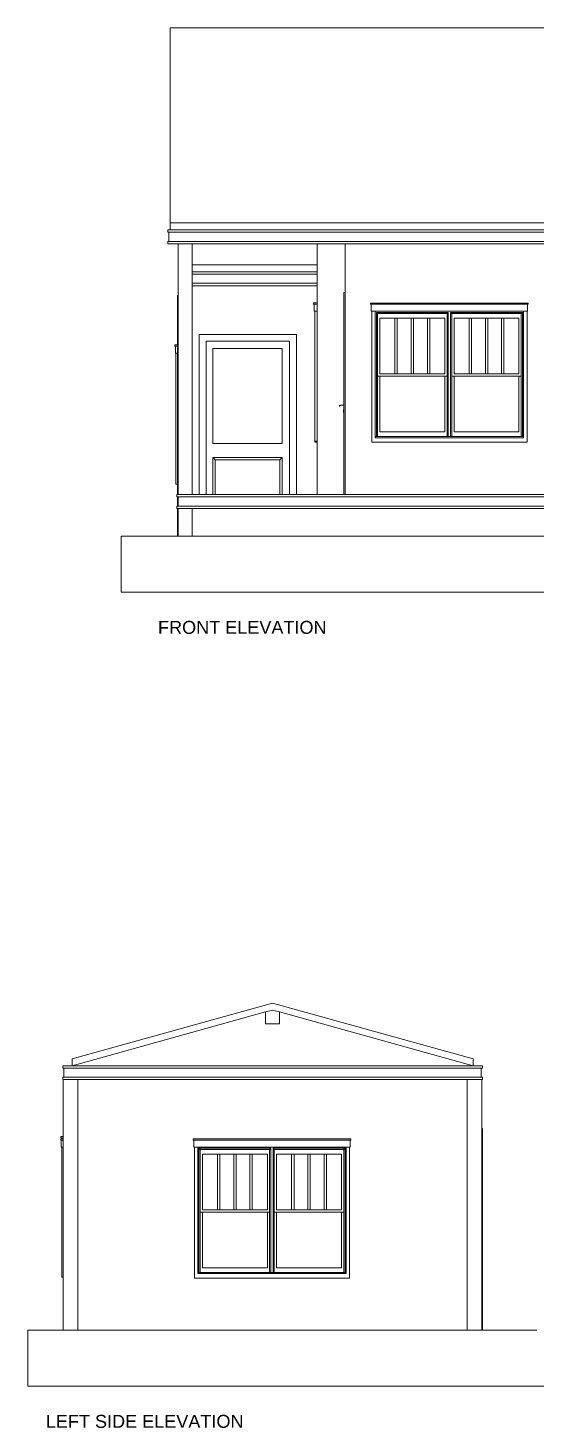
# Model space of a CAD drawing. Header units: metres. Extents: x 12.2 to 77.2, y 18.8 to 35.5.
# Drawn here: x 42.47 to 48.04, y 19.23 to 34.55 of the extents above; entities that cross this region are included whole.
import ezdxf

# ---------------------------------------------------------------- set-up
doc = ezdxf.new("R2010")
doc.units = ezdxf.units.M
doc.layers.add('0inne_gulv', color=7, linetype='Continuous', lineweight=13)
doc.styles.get("Standard").update_dxf_attribs({"font": 'arial.ttf'})

# ---------------------------------------------------------------- blocks, each defined once
blk = doc.blocks.new('One bedroom house fr')
for p, q in [((-10.967, 2.085), (-10.844, 2.085)), ((-10.967, 2.085), (-10.967, 1.946)), ((-10.844, 2.085), (-10.478, 2.085)), ((-10.478, 2.085), (1.911, 2.085)), ((-10.967, 1.946), (-10.967, 1.796)), ((-10.967, 1.796), (-10.967, 1.121)), ((-10.967, -0.049), (-10.967, 1.121)), ((-10.967, -0.125), (-10.992, -0.125)), ((-10.992, -0.151), (-10.992, -0.125)), ((-10.992, -0.151), (-10.979, -0.151)), ((-10.979, -0.252), (-10.979, -0.151)), ((-10.979, -0.151), (1.924, -0.151)), ((-10.967, -0.049), (1.911, -0.049)), ((-10.967, -0.125), (-10.967, -0.049)), ((-10.967, -0.125), (1.911, -0.125)), ((-10.992, -0.278), (-10.992, -0.252)), ((-10.979, -0.252), (-10.992, -0.252)), ((-10.878, -0.278), (-10.992, -0.278)), ((-10.979, -0.252), (1.924, -0.252)), ((-10.878, -0.278), (-10.878, -0.838)), ((-10.725, -0.278), (-10.878, -0.278)), ((-10.725, -0.506), (-10.725, -0.278)), ((-9.354, -0.278), (-10.725, -0.278)), ((-9.049, -0.278), (-9.354, -0.278)), ((-9.354, -0.278), (-9.354, -0.506)), ((-9.049, -0.278), (-9.049, -0.811)), ((-9.049, -0.278), (-5.493, -0.278)), ((-10.725, -0.506), (-9.354, -0.506)), ((-10.725, -0.582), (-10.725, -0.506)), ((-10.725, -0.582), (-9.354, -0.582)), ((-10.725, -0.608), (-10.725, -0.582)), ((-9.354, -0.608), (-10.725, -0.608)), ((-10.725, -0.709), (-10.725, -0.608)), ((-9.354, -0.506), (-9.354, -0.582)), ((-9.354, -0.582), (-9.354, -0.608)), ((-9.354, -0.608), (-9.354, -0.709)), ((-9.354, -0.709), (-10.725, -0.709)), ((-10.725, -0.735), (-10.725, -0.709)), ((-10.725, -0.735), (-9.354, -0.735)), ((-10.725, -3.021), (-10.725, -0.735)), ((-9.354, -0.709), (-9.354, -0.735)), ((-9.354, -0.735), (-9.354, -1.013)), ((-10.884, -1.384), (-10.884, -0.838)), ((-10.878, -0.838), (-10.878, -3.021)), ((-9.049, -0.811), (-9.062, -0.811)), ((-9.062, -2.044), (-9.062, -0.811)), ((-9.049, -3.021), (-9.049, -0.811)), ((-9.394, -0.936), (-9.394, -0.924)), ((-9.356, -0.924), (-9.394, -0.924)), ((-9.388, -0.936), (-9.394, -0.936)), ((-9.388, -1.013), (-9.388, -0.936)), ((-9.356, -0.936), (-9.388, -0.936)), ((-9.381, -1.013), (-9.388, -1.013)), ((-9.356, -1.013), (-9.381, -1.013)), ((-9.381, -1.013), (-9.381, -2.435)), ((-9.356, -0.936), (-9.356, -0.924)), ((-9.356, -0.936), (-9.356, -0.924)), ((-9.356, -0.924), (-9.356, -0.924)), ((-9.356, -1.013), (-9.356, -0.936)), ((-9.356, -1.013), (-9.356, -0.936)), ((-9.356, -0.936), (-9.356, -0.936)), ((-9.354, -1.013), (-9.356, -1.013)), ((-9.356, -1.013), (-9.356, -1.013)), ((-9.356, -1.025), (-9.356, -1.013)), ((-9.356, -1.025), (-9.356, -1.013)), ((-9.356, -2.384), (-9.356, -1.025)), ((-9.354, -1.027), (-9.356, -1.025)), ((-9.354, -1.027), (-9.356, -1.025)), ((-9.356, -1.025), (-9.356, -1.025)), ((-9.356, -2.384), (-9.356, -1.025)), ((-9.356, -1.025), (-9.356, -1.025)), ((-9.354, -1.027), (-9.354, -1.013)), ((-9.354, -1.027), (-9.354, -2.384)), ((-9.354, -1.027), (-9.354, -1.027)), ((-8.77, -0.938), (-8.77, -0.925)), ((-7.042, -0.925), (-8.77, -0.925)), ((-8.763, -0.938), (-8.77, -0.938)), ((-8.763, -1.014), (-8.763, -0.938)), ((-7.049, -0.938), (-8.763, -0.938)), ((-8.757, -1.014), (-8.763, -1.014)), ((-8.757, -1.014), (-8.757, -2.449)), ((-8.719, -1.014), (-8.757, -1.014)), ((-8.719, -1.014), (-8.719, -2.386)), ((-7.093, -1.014), (-8.719, -1.014)), ((-8.693, -1.04), (-8.706, -1.027)), ((-8.706, -2.386), (-8.706, -1.027)), ((-8.706, -1.027), (-7.919, -1.027)), ((-8.693, -1.04), (-7.931, -1.04)), ((-8.693, -1.726), (-8.693, -1.04)), ((-7.931, -1.04), (-7.919, -1.027)), ((-7.931, -1.04), (-7.931, -1.726)), ((-7.919, -2.386), (-7.919, -1.027)), ((-7.893, -1.027), (-7.106, -1.027)), ((-7.893, -1.027), (-7.893, -2.386)), ((-7.881, -1.04), (-7.893, -1.027)), ((-7.881, -1.04), (-7.119, -1.04)), ((-7.881, -1.726), (-7.881, -1.04)), ((-7.119, -1.04), (-7.106, -1.027)), ((-7.119, -1.04), (-7.119, -1.726)), ((-7.106, -1.027), (-7.106, -2.386)), ((-7.093, -1.014), (-7.093, -2.386)), ((-7.055, -1.014), (-7.093, -1.014)), ((-7.055, -1.014), (-7.049, -1.014)), ((-7.055, -2.449), (-7.055, -1.014)), ((-7.049, -1.014), (-7.049, -0.938)), ((-7.049, -0.938), (-7.042, -0.938)), ((-7.042, -0.938), (-7.042, -0.925)), ((-8.668, -1.7), (-8.668, -1.091)), ((-8.668, -1.091), (-8.503, -1.091)), ((-8.503, -1.091), (-8.503, -1.7)), ((-8.503, -1.091), (-8.478, -1.091)), ((-8.478, -1.091), (-8.478, -1.7)), ((-8.478, -1.091), (-8.325, -1.091)), ((-8.325, -1.091), (-8.325, -1.7)), ((-8.325, -1.091), (-8.3, -1.091)), ((-8.3, -1.091), (-8.3, -1.7)), ((-8.3, -1.091), (-8.147, -1.091)), ((-8.147, -1.091), (-8.147, -1.7)), ((-8.147, -1.091), (-8.122, -1.091)), ((-8.122, -1.091), (-7.957, -1.091)), ((-8.122, -1.091), (-8.122, -1.7)), ((-7.957, -1.091), (-7.957, -1.7)), ((-7.855, -1.7), (-7.855, -1.091)), ((-7.855, -1.091), (-7.69, -1.091)), ((-7.69, -1.091), (-7.69, -1.7)), ((-7.69, -1.091), (-7.665, -1.091)), ((-7.665, -1.091), (-7.665, -1.7)), ((-7.665, -1.091), (-7.512, -1.091)), ((-7.512, -1.091), (-7.512, -1.7)), ((-7.512, -1.091), (-7.487, -1.091)), ((-7.487, -1.091), (-7.487, -1.7)), ((-7.487, -1.091), (-7.335, -1.091)), ((-7.335, -1.091), (-7.335, -1.7)), ((-7.335, -1.091), (-7.309, -1.091)), ((-7.309, -1.091), (-7.144, -1.091)), ((-7.309, -1.091), (-7.309, -1.7)), ((-7.144, -1.091), (-7.144, -1.7)), ((-9.582, -1.268), (-10.649, -1.268)), ((-10.649, -1.268), (-10.649, -3.021)), ((-10.573, -1.344), (-10.573, -3.021)), ((-9.659, -1.344), (-10.573, -1.344)), ((-9.659, -1.344), (-9.659, -3.021)), ((-9.582, -3.021), (-9.582, -1.268)), ((-10.884, -1.384), (-10.914, -1.384)), ((-10.914, -1.397), (-10.914, -1.384)), ((-10.908, -1.397), (-10.914, -1.397)), ((-10.908, -1.473), (-10.908, -1.397)), ((-10.884, -1.397), (-10.908, -1.397)), ((-10.902, -1.473), (-10.908, -1.473)), ((-10.884, -1.473), (-10.902, -1.473)), ((-10.902, -1.473), (-10.902, -2.908)), ((-10.884, -1.397), (-10.884, -1.384)), ((-10.884, -1.473), (-10.884, -1.397)), ((-10.884, -2.908), (-10.884, -1.473)), ((-10.497, -2.462), (-10.497, -1.421)), ((-10.497, -1.421), (-9.74, -1.421)), ((-9.74, -1.421), (-9.74, -2.462)), ((-8.693, -2.386), (-8.693, -1.726)), ((-8.693, -1.726), (-8.668, -1.726)), ((-8.503, -1.7), (-8.668, -1.7)), ((-8.668, -2.335), (-8.668, -1.726)), ((-8.668, -1.726), (-7.957, -1.726)), ((-8.478, -1.7), (-8.503, -1.7)), ((-8.325, -1.7), (-8.478, -1.7)), ((-8.3, -1.7), (-8.325, -1.7)), ((-8.147, -1.7), (-8.3, -1.7)), ((-8.122, -1.7), (-8.147, -1.7)), ((-7.957, -1.7), (-8.122, -1.7)), ((-7.957, -1.726), (-7.957, -2.335)), ((-7.957, -1.726), (-7.931, -1.726)), ((-7.931, -1.726), (-7.931, -2.386)), ((-7.881, -2.386), (-7.881, -1.726)), ((-7.881, -1.726), (-7.855, -1.726)), ((-7.69, -1.7), (-7.855, -1.7)), ((-7.855, -2.335), (-7.855, -1.726)), ((-7.855, -1.726), (-7.144, -1.726)), ((-7.665, -1.7), (-7.69, -1.7)), ((-7.512, -1.7), (-7.665, -1.7)), ((-7.487, -1.7), (-7.512, -1.7)), ((-7.335, -1.7), (-7.487, -1.7)), ((-7.309, -1.7), (-7.335, -1.7)), ((-7.144, -1.7), (-7.309, -1.7)), ((-7.144, -1.726), (-7.144, -2.335)), ((-7.144, -1.726), (-7.119, -1.726)), ((-7.119, -1.726), (-7.119, -2.386)), ((-9.109, -2.05), (-9.109, -2.047)), ((-9.109, -2.047), (-9.099, -2.047)), ((-9.109, -2.06), (-9.109, -2.057)), ((-9.062, -2.044), (-9.099, -2.044)), ((-9.099, -2.044), (-9.099, -2.047)), ((-9.099, -2.048), (-9.099, -2.047)), ((-9.062, -2.091), (-9.066, -2.091)), ((-9.066, -2.095), (-9.066, -2.091)), ((-9.066, -2.095), (-9.062, -2.095)), ((-9.066, -2.096), (-9.066, -2.095)), ((-9.066, -2.096), (-9.062, -2.096)), ((-9.066, -2.101), (-9.066, -2.096)), ((-9.066, -2.101), (-9.062, -2.101)), ((-9.066, -2.101), (-9.066, -2.103)), ((-9.066, -2.103), (-9.062, -2.103)), ((-9.066, -2.103), (-9.062, -2.103)), ((-9.066, -2.106), (-9.066, -2.103)), ((-9.066, -2.103), (-9.066, -2.103)), ((-9.062, -2.106), (-9.066, -2.106)), ((-9.066, -2.118), (-9.066, -2.106)), ((-9.062, -2.118), (-9.066, -2.118)), ((-9.066, -2.119), (-9.066, -2.118)), ((-9.066, -2.12), (-9.066, -2.119)), ((-9.062, -2.119), (-9.066, -2.119)), ((-9.062, -2.12), (-9.066, -2.12)), ((-9.066, -2.123), (-9.066, -2.12)), ((-9.062, -2.123), (-9.066, -2.123)), ((-9.062, -2.091), (-9.062, -2.044)), ((-9.062, -2.091), (-9.062, -2.095)), ((-9.062, -2.095), (-9.062, -2.096)), ((-9.062, -2.096), (-9.062, -2.101)), ((-9.062, -2.101), (-9.062, -2.103)), ((-9.062, -2.103), (-9.062, -2.103)), ((-9.062, -2.103), (-9.062, -2.106)), ((-9.062, -2.106), (-9.062, -2.118)), ((-9.062, -2.118), (-9.062, -2.119)), ((-9.062, -2.119), (-9.062, -2.12)), ((-9.062, -2.12), (-9.062, -2.123)), ((-9.062, -2.123), (-9.062, -3.021)), ((-9.381, -2.435), (-9.381, -2.448)), ((-9.356, -2.435), (-9.381, -2.435)), ((-9.381, -2.435), (-9.381, -2.435)), ((-9.356, -2.448), (-9.381, -2.448)), ((-9.356, -2.41), (-9.356, -2.384)), ((-9.356, -2.41), (-9.356, -2.384)), ((-9.354, -2.384), (-9.356, -2.384)), ((-9.356, -2.384), (-9.356, -2.384)), ((-9.354, -2.41), (-9.356, -2.41)), ((-9.356, -2.41), (-9.356, -2.41)), ((-9.356, -2.435), (-9.356, -2.41)), ((-9.356, -2.448), (-9.356, -2.41)), ((-9.354, -2.384), (-9.354, -2.41)), ((-9.354, -3.021), (-9.354, -2.41)), ((-8.757, -2.449), (-7.055, -2.449)), ((-8.706, -2.386), (-8.719, -2.386)), ((-8.719, -2.386), (-8.719, -2.399)), ((-7.093, -2.399), (-8.719, -2.399)), ((-8.693, -2.386), (-8.706, -2.386)), ((-7.931, -2.386), (-8.693, -2.386)), ((-7.957, -2.335), (-8.668, -2.335)), ((-7.919, -2.386), (-7.931, -2.386)), ((-7.919, -2.386), (-7.893, -2.386)), ((-7.881, -2.386), (-7.893, -2.386)), ((-7.881, -2.386), (-7.119, -2.386)), ((-7.144, -2.335), (-7.855, -2.335)), ((-7.106, -2.386), (-7.119, -2.386)), ((-7.093, -2.386), (-7.106, -2.386)), ((-7.093, -2.399), (-7.093, -2.386)), ((-10.497, -2.462), (-9.74, -2.462)), ((-10.497, -2.614), (-10.497, -3.021)), ((-10.497, -2.614), (-10.471, -2.64)), ((-10.497, -2.614), (-9.74, -2.614)), ((-9.765, -2.64), (-10.471, -2.64)), ((-10.471, -3.021), (-10.471, -2.64)), ((-9.74, -2.614), (-9.765, -2.64)), ((-9.765, -2.64), (-9.765, -3.021)), ((-9.74, -2.614), (-9.74, -3.021)), ((-10.884, -2.908), (-10.902, -2.908)), ((-10.884, -3.021), (-10.884, -2.908)), ((-10.891, -3.021), (-10.891, -3.046)), ((-10.884, -3.021), (-10.891, -3.021)), ((-10.884, -3.046), (-10.891, -3.046)), ((-10.878, -3.021), (-10.884, -3.021)), ((-10.884, -3.148), (-10.884, -3.046)), ((-10.878, -3.046), (-10.884, -3.046)), ((-10.725, -3.021), (-10.878, -3.021)), ((-0.261, -3.046), (-10.878, -3.046)), ((-10.878, -3.046), (-10.878, -3.148)), ((-10.649, -3.021), (-10.725, -3.021)), ((-10.573, -3.021), (-10.649, -3.021)), ((-10.497, -3.021), (-10.573, -3.021)), ((-10.471, -3.021), (-10.497, -3.021)), ((-9.765, -3.021), (-10.471, -3.021)), ((-9.74, -3.021), (-9.765, -3.021)), ((-9.659, -3.021), (-9.74, -3.021)), ((-9.582, -3.021), (-9.659, -3.021)), ((-9.354, -3.021), (-9.582, -3.021)), ((-9.062, -3.021), (-9.354, -3.021)), ((-9.049, -3.021), (-9.062, -3.021)), ((-6.839, -3.021), (-9.049, -3.021)), ((-10.891, -3.148), (-10.891, -3.173)), ((-10.891, -3.148), (-10.884, -3.148)), ((-10.891, -3.173), (-10.884, -3.173)), ((-10.878, -3.148), (-10.884, -3.148)), ((-10.884, -3.478), (-10.884, -3.173)), ((-10.884, -3.173), (-10.878, -3.173)), ((-10.878, -3.148), (-0.261, -3.148)), ((-10.878, -3.173), (-10.878, -3.478)), ((-10.878, -3.173), (-10.725, -3.173)), ((-10.725, -3.478), (-10.725, -3.173)), ((-10.725, -3.173), (-5.569, -3.173)), ((-11.501, -3.478), (-11.501, -4.088)), ((-10.884, -3.478), (-11.501, -3.478)), ((-10.878, -3.478), (-10.884, -3.478)), ((-10.725, -3.478), (-10.878, -3.478)), ((-5.569, -3.478), (-10.725, -3.478)), ((-11.501, -4.088), (2.61, -4.088))]:
    blk.add_line(p, q)
blk = doc.blocks.new('One bedroom house ls')
for p, q in [((-10.518, -0.708), (-8.321, -0.099)), ((-6.124, -0.708), (-8.321, -0.099)), ((-8.397, -0.196), (-10.518, -0.784)), ((-8.321, -0.175), (-8.397, -0.196)), ((-8.397, -0.327), (-8.397, -0.196)), ((-8.321, -0.175), (-8.245, -0.196)), ((-8.245, -0.327), (-8.245, -0.196)), ((-8.245, -0.196), (-6.124, -0.784)), ((-8.245, -0.327), (-8.397, -0.327)), ((-10.518, -0.784), (-10.518, -0.708)), ((-6.124, -0.784), (-6.124, -0.708)), ((-10.62, -0.81), (-10.62, -0.784)), ((-10.518, -0.784), (-10.62, -0.784)), ((-10.607, -0.81), (-10.62, -0.81)), ((-10.607, -0.911), (-10.62, -0.911)), ((-10.62, -0.937), (-10.62, -0.911)), ((-10.607, -0.911), (-10.607, -0.81)), ((-10.607, -0.81), (-6.035, -0.81)), ((-10.607, -0.911), (-6.035, -0.911)), ((-6.124, -0.784), (-10.518, -0.784)), ((-6.124, -0.784), (-6.022, -0.784)), ((-6.035, -0.911), (-6.035, -0.81)), ((-6.035, -0.81), (-6.022, -0.81)), ((-6.022, -0.911), (-6.035, -0.911)), ((-6.022, -0.81), (-6.022, -0.784)), ((-6.022, -0.937), (-6.022, -0.911)), ((-10.614, -0.937), (-10.62, -0.937)), ((-10.614, -1.559), (-10.614, -0.937)), ((-10.455, -0.937), (-10.614, -0.937)), ((-10.455, -3.68), (-10.455, -0.937)), ((-6.188, -0.937), (-10.455, -0.937)), ((-6.188, -3.68), (-6.188, -0.937)), ((-6.029, -0.937), (-6.188, -0.937)), ((-6.029, -0.937), (-6.022, -0.937)), ((-6.029, -1.47), (-6.029, -0.937)), ((-6.029, -1.47), (-6.022, -1.47)), ((-6.029, -3.68), (-6.029, -1.47)), ((-6.022, -3.68), (-6.022, -1.47)), ((-10.642, -1.572), (-10.642, -1.559)), ((-10.614, -1.559), (-10.642, -1.559)), ((-10.636, -1.572), (-10.642, -1.572)), ((-10.642, -1.598), (-10.642, -1.586)), ((-10.636, -1.586), (-10.642, -1.586)), ((-10.636, -1.598), (-10.642, -1.598)), ((-10.636, -1.586), (-10.636, -1.572)), ((-10.614, -1.572), (-10.636, -1.572)), ((-10.614, -1.586), (-10.636, -1.586)), ((-10.636, -1.675), (-10.636, -1.598)), ((-10.614, -1.598), (-10.636, -1.598)), ((-10.629, -1.675), (-10.636, -1.675)), ((-10.614, -1.675), (-10.629, -1.675)), ((-10.629, -1.675), (-10.629, -3.097)), ((-10.614, -1.572), (-10.614, -1.559)), ((-10.614, -1.586), (-10.614, -1.572)), ((-10.614, -1.598), (-10.614, -1.586)), ((-10.614, -1.675), (-10.614, -1.598)), ((-10.614, -3.097), (-10.614, -1.675)), ((-9.191, -1.599), (-9.191, -1.586)), ((-7.464, -1.586), (-9.191, -1.586)), ((-9.185, -1.599), (-9.191, -1.599)), ((-9.185, -1.675), (-9.185, -1.599)), ((-7.47, -1.599), (-9.185, -1.599)), ((-9.178, -1.675), (-9.185, -1.675)), ((-9.178, -1.675), (-9.178, -3.11)), ((-9.14, -1.675), (-9.178, -1.675)), ((-9.14, -1.675), (-9.14, -3.047)), ((-7.515, -1.675), (-9.14, -1.675)), ((-7.515, -1.675), (-7.515, -3.047)), ((-7.477, -1.675), (-7.515, -1.675)), ((-7.477, -3.11), (-7.477, -1.675)), ((-7.47, -1.675), (-7.477, -1.675)), ((-7.47, -1.675), (-7.47, -1.599)), ((-7.464, -1.599), (-7.47, -1.599)), ((-7.464, -1.599), (-7.464, -1.586)), ((-9.115, -1.7), (-9.128, -1.688)), ((-9.128, -3.047), (-9.128, -1.688)), ((-9.128, -1.688), (-8.34, -1.688)), ((-9.115, -1.7), (-8.353, -1.7)), ((-9.115, -2.386), (-9.115, -1.7)), ((-9.09, -2.361), (-9.09, -1.751)), ((-9.09, -1.751), (-8.924, -1.751)), ((-8.924, -1.751), (-8.924, -2.361)), ((-8.924, -1.751), (-8.899, -1.751)), ((-8.899, -1.751), (-8.899, -2.361)), ((-8.899, -1.751), (-8.747, -1.751)), ((-8.747, -1.751), (-8.747, -2.361)), ((-8.747, -1.751), (-8.721, -1.751)), ((-8.721, -1.751), (-8.721, -2.361)), ((-8.721, -1.751), (-8.569, -1.751)), ((-8.569, -1.751), (-8.569, -2.361)), ((-8.569, -1.751), (-8.543, -1.751)), ((-8.543, -1.751), (-8.378, -1.751)), ((-8.543, -1.751), (-8.543, -2.361)), ((-8.378, -1.751), (-8.378, -2.361)), ((-8.353, -1.7), (-8.34, -1.688)), ((-8.353, -1.7), (-8.353, -2.386)), ((-8.34, -3.047), (-8.34, -1.688)), ((-8.315, -1.688), (-7.527, -1.688)), ((-8.315, -1.688), (-8.315, -3.047)), ((-8.302, -1.7), (-8.315, -1.688)), ((-8.302, -1.7), (-7.54, -1.7)), ((-8.302, -2.386), (-8.302, -1.7)), ((-8.277, -2.361), (-8.277, -1.751)), ((-8.277, -1.751), (-8.112, -1.751)), ((-8.112, -1.751), (-8.112, -2.361)), ((-8.112, -1.751), (-8.086, -1.751)), ((-8.086, -1.751), (-8.086, -2.361)), ((-8.086, -1.751), (-7.934, -1.751)), ((-7.934, -1.751), (-7.934, -2.361)), ((-7.934, -1.751), (-7.908, -1.751)), ((-7.908, -1.751), (-7.908, -2.361)), ((-7.908, -1.751), (-7.756, -1.751)), ((-7.756, -1.751), (-7.756, -2.361)), ((-7.756, -1.751), (-7.731, -1.751)), ((-7.731, -1.751), (-7.566, -1.751)), ((-7.731, -1.751), (-7.731, -2.361)), ((-7.566, -1.751), (-7.566, -2.361)), ((-7.54, -1.7), (-7.527, -1.688)), ((-7.54, -1.7), (-7.54, -2.386)), ((-7.527, -1.688), (-7.527, -3.047)), ((-9.115, -2.386), (-9.09, -2.386)), ((-9.115, -3.047), (-9.115, -2.386)), ((-8.924, -2.361), (-9.09, -2.361)), ((-9.09, -2.996), (-9.09, -2.386)), ((-9.09, -2.386), (-8.378, -2.386)), ((-8.899, -2.361), (-8.924, -2.361)), ((-8.747, -2.361), (-8.899, -2.361)), ((-8.721, -2.361), (-8.747, -2.361)), ((-8.569, -2.361), (-8.721, -2.361)), ((-8.543, -2.361), (-8.569, -2.361)), ((-8.378, -2.361), (-8.543, -2.361)), ((-8.378, -2.386), (-8.378, -2.996)), ((-8.378, -2.386), (-8.353, -2.386)), ((-8.353, -2.386), (-8.353, -3.047)), ((-8.302, -3.047), (-8.302, -2.386)), ((-8.302, -2.386), (-8.277, -2.386)), ((-8.112, -2.361), (-8.277, -2.361)), ((-8.277, -2.996), (-8.277, -2.386)), ((-8.277, -2.386), (-7.566, -2.386)), ((-8.086, -2.361), (-8.112, -2.361)), ((-7.934, -2.361), (-8.086, -2.361)), ((-7.908, -2.361), (-7.934, -2.361)), ((-7.756, -2.361), (-7.908, -2.361)), ((-7.731, -2.361), (-7.756, -2.361)), ((-7.566, -2.361), (-7.731, -2.361)), ((-7.566, -2.386), (-7.566, -2.996)), ((-7.566, -2.386), (-7.54, -2.386)), ((-7.54, -2.386), (-7.54, -3.047)), ((-9.128, -3.047), (-9.14, -3.047)), ((-9.14, -3.047), (-9.14, -3.059)), ((-7.515, -3.059), (-9.14, -3.059)), ((-9.115, -3.047), (-9.128, -3.047)), ((-8.353, -3.047), (-9.115, -3.047)), ((-8.378, -2.996), (-9.09, -2.996)), ((-8.34, -3.047), (-8.353, -3.047)), ((-8.34, -3.047), (-8.315, -3.047)), ((-8.302, -3.047), (-8.315, -3.047)), ((-8.302, -3.047), (-7.54, -3.047)), ((-7.566, -2.996), (-8.277, -2.996)), ((-7.527, -3.047), (-7.54, -3.047)), ((-7.515, -3.047), (-7.527, -3.047)), ((-7.515, -3.047), (-7.515, -3.059)), ((-10.614, -3.097), (-10.629, -3.097)), ((-10.614, -3.68), (-10.614, -3.097)), ((-9.178, -3.11), (-7.477, -3.11)), ((-11.001, -3.68), (-11.001, -4.29)), ((-10.614, -3.68), (-11.001, -3.68)), ((-10.455, -3.68), (-10.614, -3.68)), ((-6.188, -3.68), (-10.455, -3.68)), ((-6.029, -3.68), (-6.188, -3.68)), ((-6.022, -3.68), (-6.029, -3.68)), ((-5.425, -3.68), (-6.022, -3.68)), ((-11.001, -4.29), (5.671, -4.29))]:
    blk.add_line(p, q)

msp = doc.modelspace()

# ---------------------------------------------------------------- block references
at = {"layer": '0inne_gulv'}
for name, p in [('One bedroom house fr', (54.998, 32.466)), ('One bedroom house ls', (53.475, 23.979))]:
    msp.add_blockref(name, p, dxfattribs=at)

# ---------------------------------------------------------------- texts
for s, p in [('FRONT ELEVATION', (43.899, 27.921)), ('LEFT SIDE ELEVATION', (42.67, 19.232))]:
    msp.add_text(s, height=0.14164).set_placement(p)

doc.saveas('drawing.dxf')
